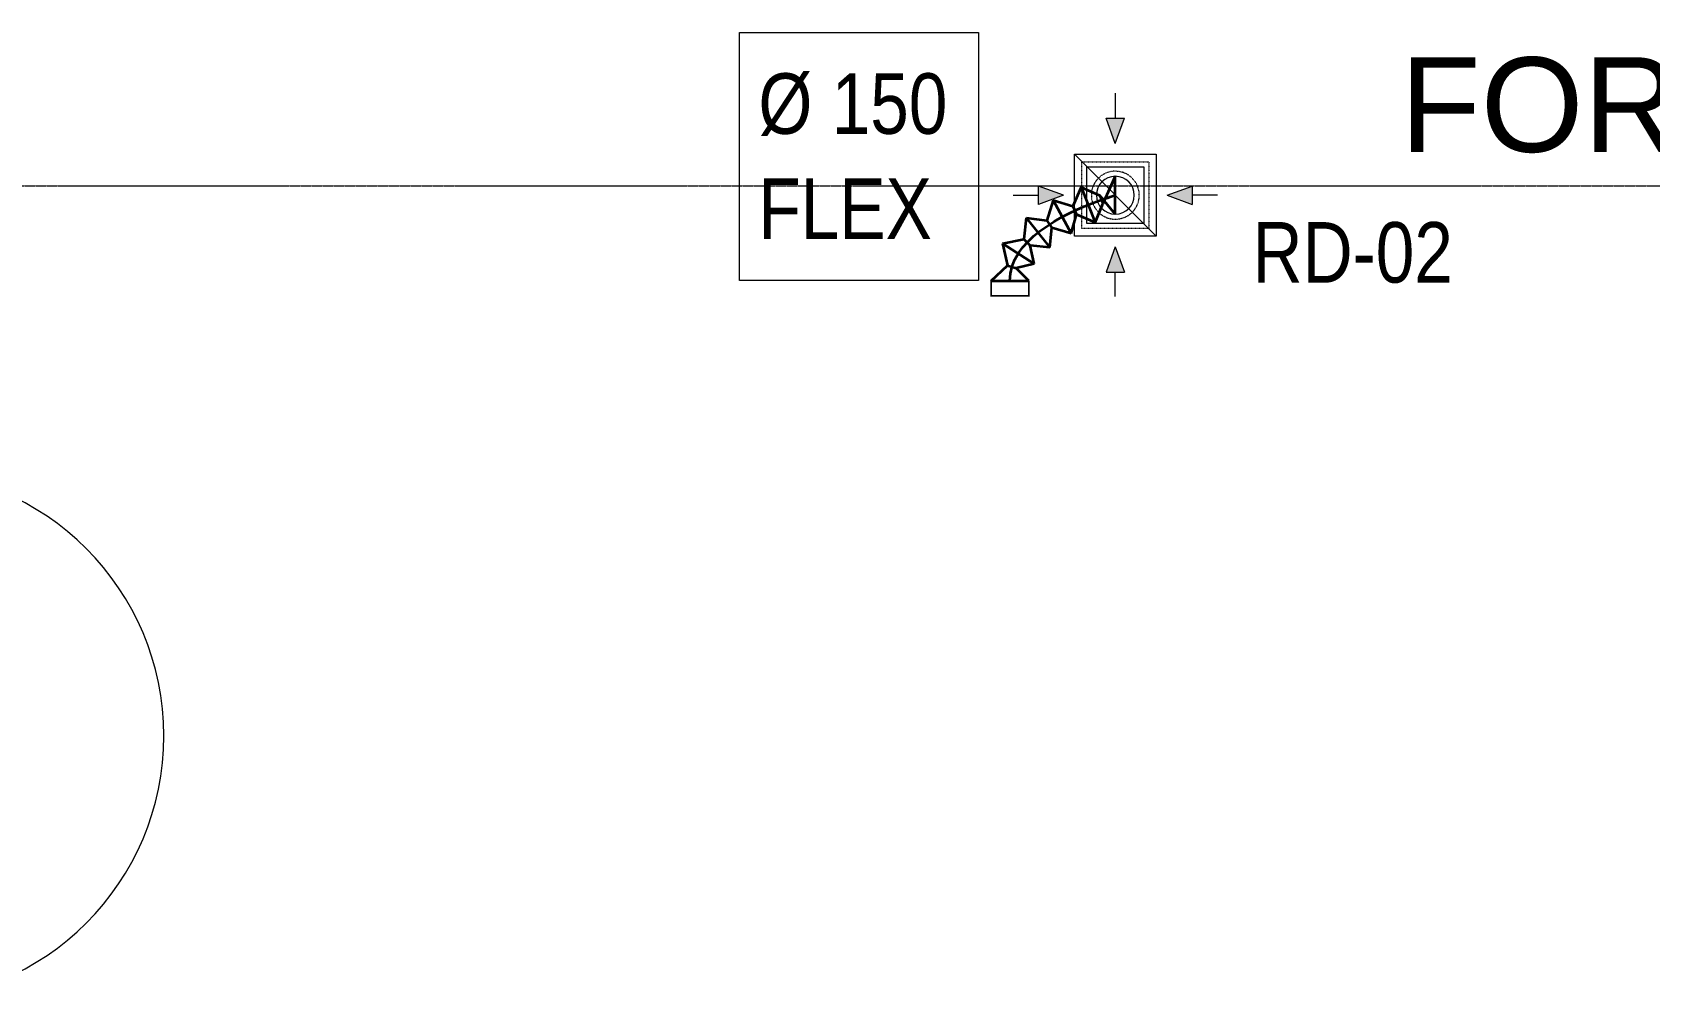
# Model space of a CAD drawing. Header units: inches. Extents: x -83664 to 20107, y -47222 to 19398.
# Drawn here: x -27444 to -21032, y -46204 to -42364 of the extents above; entities that cross this region are included whole.
import ezdxf

# ---------------------------------------------------------------- set-up
doc = ezdxf.new("R2010")
doc.units = ezdxf.units.IN
doc.header["$MEASUREMENT"] = 0
for name, pattern in [('AE7-LP-CENTER', [5.45, 3, -0.6, 1.25, -0.6]), ('Center', [29.999999, 12, -6, 6, -6]), ('Hidden 0_50', [1.0584, 0.5292, -0.5292])]:
    doc.linetypes.add(name, pattern=pattern)
for name, color, linetype, lineweight, true_color in [('A-ANNO-MATC', 1, 'AE7-LP-CENTER', 9, 0xff0000), ('G-ANNO-SYMB', 7, 'Continuous', 9, 0x0091c9), ('M-HVAC-DUCT', 7, 'Continuous', 9, 0xffe97f), ('M-HVAC-DUCT-PATT', 7, 'Continuous', 35, 0x007f00)]:
    doc.layers.add(name, color=color, linetype=linetype, lineweight=lineweight, true_color=true_color)
for name, color, linetype, lineweight in [('A-DETL-GENF', 7, 'Continuous', 9), ('G-ANNO-TEXT', 7, 'Continuous', 9), ('M-HVAC-CDFF', 7, 'Continuous', 9), ('M-HVAC-DUCT-CNTR', 7, 'Center', 9), ('S-GRID-IDEN', 7, 'Continuous', 9)]:
    doc.layers.add(name, color=color, linetype=linetype, lineweight=lineweight)
doc.styles.add('Arial Narrow_21', font='ARIALN.TTF', dxfattribs={"height": 240})
doc.styles.add('Arial_11', font='arial.ttf', dxfattribs={"height": 375})

# ---------------------------------------------------------------- blocks, each defined once
blk = doc.blocks.new('GCE-AT-Return Air Rectangular Diffuser - 225x225-V51-FIRST FLOOR AC CONDITIONING LAYOUT - PART A')
at = {"layer": 'A-DETL-GENF', "true_color": 0xff00ff}
for points in [[(0, 205), (36.4, 305), (-36.4, 305)], [(-305, -36.4), (-205, 0), (-305, 36.4)], [(305, -36.4), (305, 36.4), (205, 0)], [(36.4, -305), (0, -205), (-36.4, -305)]]:
    blk.add_hatch(color=6, dxfattribs=at).paths.add_polyline_path(points)
at = {"layer": 'A-DETL-GENF', "color": 6, "true_color": 0xff00ff}
for p, q in [((0, 405), (0, 305)), ((0, 205), (-36.4, 305)), ((-36.4, 305), (36.4, 305)), ((0, 205), (36.4, 305)), ((-162.5, 162.5), (162.5, 162.5)), ((-162.5, -162.5), (-162.5, 162.5)), ((-162.5, 162.5), (162.5, -162.5)), ((162.5, 162.5), (162.5, -162.5)), ((-205, 0), (-305, 36.4)), ((-305, -36.4), (-305, 36.4)), ((205, 0), (305, 36.4)), ((305, 36.4), (305, -36.4)), ((405, 0), (305, 0)), ((-405, 0), (-305, 0)), ((-205, 0), (-305, -36.4)), ((205, 0), (305, -36.4)), ((162.5, -162.5), (-162.5, -162.5)), ((0, -205), (-36.4, -305)), ((0, -205), (36.4, -305)), ((-36.4, -305), (36.4, -305)), ((0, -401.8), (0, -305))]:
    blk.add_line(p, q, dxfattribs=at)
blk = doc.blocks.new('M_Rectangular to Round Transition - Angle - 45 Degree-7597623-FIRST FLOOR AC CONDITIONING LAYOUT - PART A')
at = {"layer": 'M-HVAC-DUCT', "color": 6, "true_color": 0xff00ff}
for p, q in [((128193.7, 55474.5), (128418.7, 55474.5)), ((128193.7, 55249.5), (128193.7, 55474.5)), ((128418.7, 55474.5), (128418.7, 55249.5)), ((128418.7, 55249.5), (128193.7, 55249.5))]:
    blk.add_line(p, q, dxfattribs=at)
for start, end in [(90, 180), (0, 90), (180, 270), (270, 0)]:
    blk.add_arc((128306.2, 55362), 75, start, end, dxfattribs=at)
blk = doc.blocks.new('M_Rectangular to Round Transition - Angle - 45 Degree-7646591-FIRST FLOOR AC CONDITIONING LAYOUT - PART A')
at = {"layer": 'M-HVAC-DUCT', "color": 6, "true_color": 0xff00ff}
for p, q in [((0, 75), (60.4, 75)), ((60.4, 75), (0, 75)), ((0, 75), (0, -75)), ((0, -75), (0, 75)), ((60.4, 0), (60.4, 75)), ((60.4, 0), (60.4, 75)), ((60.4, -75), (60.4, 0)), ((60.4, -75), (60.4, 0)), ((0, -75), (60.4, -75)), ((60.4, -75), (0, -75))]:
    blk.add_line(p, q, dxfattribs=at)
blk = doc.blocks.new('TEMW-SMBZ-HO-BM-HVAC-00002_rvt-1-FIRST FLOOR AC CONDITIONING LAYOUT - PART A')
at = {"layer": 'M-HVAC-DUCT', "color": 6, "linetype": 'Hidden 0_50', "true_color": 0xff00ff}
for p, q in [((128173.7, 55229.5), (128173.7, 55494.5)), ((128173.7, 55494.5), (128438.7, 55494.5)), ((128438.7, 55494.5), (128438.7, 55229.5)), ((128438.7, 55229.5), (128173.7, 55229.5))]:
    blk.add_line(p, q, dxfattribs=at)
at = {"layer": 'M-HVAC-DUCT', "color": 6, "true_color": 0xff00ff}
for p, q in [((127963.4, 54962.7), (127813.4, 54962.7)), ((127813.4, 54962.7), (127963.4, 54962.7)), ((127813.4, 54960.2), (127813.4, 54962.7)), ((127813.4, 54960.2), (127813.4, 54962.7)), ((127963.4, 54962.7), (127963.4, 54960.2)), ((127963.4, 54960.2), (127963.4, 54962.7))]:
    blk.add_line(p, q, dxfattribs=at)
at = {"layer": 'M-HVAC-DUCT', "color": 6, "linetype": 'Hidden 0_50', "true_color": 0xff00ff}
for start, end in [(90, 180), (0, 90), (180, 270), (270, 0)]:
    blk.add_arc((128306.2, 55362), 95, start, end, dxfattribs=at)
at = {"layer": 'M-HVAC-DUCT-CNTR', "color": 6, "true_color": 0xff00ff}
blk.add_line((127888.4, 54962.7), (127888.4, 54960.2), dxfattribs=at)
at = {"layer": 'M-HVAC-DUCT-CNTR', "color": 6, "linetype": 'Continuous', "lineweight": 35, "true_color": 0xff00ff}
blk.add_open_spline([(127888.4, 55023), (127888.4, 55181.9), (128140.2, 55310.6), (128306.2, 55362), (128306.2, 55362)], degree=3, knots=[0, 0, 0, 0, 1.563624, 1.934837, 1.934837, 1.934837, 1.934837], dxfattribs=at)
at = {"layer": 'M-HVAC-DUCT-PATT', "color": 6, "true_color": 0xff00ff}
for p, q in [((128170.6, 55393.4), (128137.5, 55317.9)), ((128170.6, 55393.4), (128245, 55361.4)), ((128170.6, 55393.4), (128226.7, 55254.3)), ((128170.6, 55393.4), (128226.7, 55254.3)), ((128306.2, 55437), (128257, 55327.6)), ((128306.2, 55287), (128306.2, 55437)), ((128059.5, 55341.7), (128035.1, 55262.1)), ((128059.5, 55341.7), (128137.5, 55317.9)), ((128059.5, 55341.7), (128130.8, 55209.7)), ((128059.5, 55341.7), (128130.8, 55209.7)), ((128306.2, 55287), (128245, 55361.4)), ((128245, 55361.4), (128257, 55327.6)), ((127952.8, 55272.4), (127943, 55187.6)), ((127952.8, 55272.4), (128035.1, 55262.1)), ((127952.8, 55272.4), (128046.1, 55154.9)), ((127952.8, 55272.4), (128046.1, 55154.9)), ((128130.8, 55209.7), (128152.6, 55285.4)), ((128137.5, 55317.9), (128152.6, 55285.4)), ((128226.7, 55254.3), (128152.6, 55285.4)), ((128226.7, 55254.3), (128257, 55327.6)), ((128035.1, 55262.1), (128054.5, 55232)), ((128046.1, 55154.9), (128054.5, 55232)), ((128130.8, 55209.7), (128054.5, 55232)), ((127858.5, 55171.1), (127943, 55187.6)), ((127858.5, 55171.1), (127984.9, 55090.3)), ((127858.5, 55171.1), (127984.9, 55090.3)), ((127858.5, 55171.1), (127879, 55083.8)), ((127943, 55187.6), (127968.9, 55163)), ((128046.1, 55154.9), (127968.9, 55163)), ((127984.9, 55090.3), (127968.9, 55163)), ((127813.4, 55023), (127879, 55083.8)), ((127879, 55083.8), (127913.2, 55073.1)), ((127984.9, 55090.3), (127913.2, 55073.1)), ((127963.4, 55023), (127913.2, 55073.1)), ((127813.4, 55023), (127963.4, 55023)), ((127813.4, 55023), (127963.4, 55023))]:
    blk.add_line(p, q, dxfattribs=at)
at = {"layer": 'M-HVAC-CDFF', "color": 6, "linetype": 'Hidden 0_50', "lineweight": 9, "true_color": 0xff00ff}
blk.add_blockref('GCE-AT-Return Air Rectangular Diffuser - 225x225-V51-FIRST FLOOR AC CONDITIONING LAYOUT - PART A', (128306.2, 55362), dxfattribs=at)
at = {"layer": 'M-HVAC-DUCT', "color": 6, "linetype": 'Hidden 0_50', "lineweight": 9, "true_color": 0xff00ff}
blk.add_blockref('M_Rectangular to Round Transition - Angle - 45 Degree-7597623-FIRST FLOOR AC CONDITIONING LAYOUT - PART A', (0, 0), dxfattribs=at)
at = {"layer": 'M-HVAC-DUCT', "color": 6, "linetype": 'Hidden 0_50', "lineweight": 9, "true_color": 0xff00ff, "rotation": 90}
blk.add_blockref('M_Rectangular to Round Transition - Angle - 45 Degree-7646591-FIRST FLOOR AC CONDITIONING LAYOUT - PART A', (127888.4, 54962.7), dxfattribs=at)
blk = doc.blocks.new('TEMW-SMBZ-HO-BM-HVAC-00002_rvt-2-FIRST FLOOR AC CONDITIONING LAYOUT - PART A')
at = {"layer": 'M-HVAC-DUCT', "color": 6, "linetype": 'Hidden 0_50', "true_color": 0xff00ff}
for p, q in [((128173.7, 55229.5), (128173.7, 55494.5)), ((128173.7, 55494.5), (128438.7, 55494.5)), ((128438.7, 55494.5), (128438.7, 55229.5)), ((128438.7, 55229.5), (128173.7, 55229.5))]:
    blk.add_line(p, q, dxfattribs=at)
at = {"layer": 'M-HVAC-DUCT', "color": 6, "true_color": 0xff00ff}
for p, q in [((127963.4, 54962.7), (127813.4, 54962.7)), ((127813.4, 54962.7), (127963.4, 54962.7)), ((127813.4, 54960.2), (127813.4, 54962.7)), ((127813.4, 54960.2), (127813.4, 54962.7)), ((127963.4, 54962.7), (127963.4, 54960.2)), ((127963.4, 54960.2), (127963.4, 54962.7))]:
    blk.add_line(p, q, dxfattribs=at)
at = {"layer": 'M-HVAC-DUCT', "color": 6, "linetype": 'Hidden 0_50', "true_color": 0xff00ff}
for start, end in [(90, 180), (0, 90), (180, 270), (270, 0)]:
    blk.add_arc((128306.2, 55362), 95, start, end, dxfattribs=at)
at = {"layer": 'M-HVAC-DUCT-CNTR', "color": 6, "true_color": 0xff00ff}
blk.add_line((127888.4, 54962.7), (127888.4, 54960.2), dxfattribs=at)
at = {"layer": 'M-HVAC-DUCT-CNTR', "color": 6, "linetype": 'Continuous', "lineweight": 35, "true_color": 0xff00ff}
blk.add_open_spline([(127888.4, 55023), (127888.4, 55181.9), (128140.2, 55310.6), (128306.2, 55362), (128306.2, 55362)], degree=3, knots=[0, 0, 0, 0, 1.563624, 1.934837, 1.934837, 1.934837, 1.934837], dxfattribs=at)
at = {"layer": 'M-HVAC-DUCT-PATT', "color": 6, "true_color": 0xff00ff}
for p, q in [((128170.6, 55393.4), (128137.5, 55317.9)), ((128170.6, 55393.4), (128245, 55361.4)), ((128170.6, 55393.4), (128226.7, 55254.3)), ((128170.6, 55393.4), (128226.7, 55254.3)), ((128306.2, 55437), (128257, 55327.6)), ((128306.2, 55287), (128306.2, 55437)), ((128059.5, 55341.7), (128035.1, 55262.1)), ((128059.5, 55341.7), (128137.5, 55317.9)), ((128059.5, 55341.7), (128130.8, 55209.7)), ((128059.5, 55341.7), (128130.8, 55209.7)), ((128306.2, 55287), (128245, 55361.4)), ((128245, 55361.4), (128257, 55327.6)), ((127952.8, 55272.4), (127943, 55187.6)), ((127952.8, 55272.4), (128035.1, 55262.1)), ((127952.8, 55272.4), (128046.1, 55154.9)), ((127952.8, 55272.4), (128046.1, 55154.9)), ((128130.8, 55209.7), (128152.6, 55285.4)), ((128137.5, 55317.9), (128152.6, 55285.4)), ((128226.7, 55254.3), (128152.6, 55285.4)), ((128226.7, 55254.3), (128257, 55327.6)), ((128035.1, 55262.1), (128054.5, 55232)), ((128046.1, 55154.9), (128054.5, 55232)), ((128130.8, 55209.7), (128054.5, 55232)), ((127858.5, 55171.1), (127943, 55187.6)), ((127858.5, 55171.1), (127984.9, 55090.3)), ((127858.5, 55171.1), (127984.9, 55090.3)), ((127858.5, 55171.1), (127879, 55083.8)), ((127943, 55187.6), (127968.9, 55163)), ((128046.1, 55154.9), (127968.9, 55163)), ((127984.9, 55090.3), (127968.9, 55163)), ((127813.4, 55023), (127879, 55083.8)), ((127879, 55083.8), (127913.2, 55073.1)), ((127984.9, 55090.3), (127913.2, 55073.1)), ((127963.4, 55023), (127913.2, 55073.1)), ((127813.4, 55023), (127963.4, 55023)), ((127813.4, 55023), (127963.4, 55023))]:
    blk.add_line(p, q, dxfattribs=at)
at = {"layer": 'M-HVAC-CDFF', "color": 6, "linetype": 'Hidden 0_50', "lineweight": 9, "true_color": 0xff00ff}
blk.add_blockref('GCE-AT-Return Air Rectangular Diffuser - 225x225-V51-FIRST FLOOR AC CONDITIONING LAYOUT - PART A', (128306.2, 55362), dxfattribs=at)
at = {"layer": 'M-HVAC-DUCT', "color": 6, "linetype": 'Hidden 0_50', "lineweight": 9, "true_color": 0xff00ff}
blk.add_blockref('M_Rectangular to Round Transition - Angle - 45 Degree-7597623-FIRST FLOOR AC CONDITIONING LAYOUT - PART A', (0, 0), dxfattribs=at)
at = {"layer": 'M-HVAC-DUCT', "color": 6, "linetype": 'Hidden 0_50', "lineweight": 9, "true_color": 0xff00ff, "rotation": 90}
blk.add_blockref('M_Rectangular to Round Transition - Angle - 45 Degree-7646591-FIRST FLOOR AC CONDITIONING LAYOUT - PART A', (127888.4, 54962.7), dxfattribs=at)
blk = doc.blocks.new('Grid - Grid Head-AE7-24584-FIRST FLOOR AC CONDITIONING LAYOUT - PART A')
at = {"layer": 'S-GRID-IDEN', "color": 9, "true_color": 0xbbbbbb}
for start, end in [(360, 180), (180, 360)]:
    blk.add_arc((0, 0), 7, start, end, dxfattribs=at)

msp = doc.modelspace()

# ---------------------------------------------------------------- linework, layer by layer
at = {"layer": 'A-ANNO-MATC'}
msp.add_line((-79564.5, -42973.2), (20076.9, -42973.2), dxfattribs=at)
at = {"layer": 'G-ANNO-TEXT', "flags": 128}
msp.add_lwpolyline([(-24640.4, -42364.5), (-23693.2, -42364.5), (-23693.2, -43348.5), (-24640.4, -43348.5)], close=True, dxfattribs=at)

# ---------------------------------------------------------------- block references
at = {"lineweight": 5}
for name in ['TEMW-SMBZ-HO-BM-HVAC-00002_rvt-1-FIRST FLOOR AC CONDITIONING LAYOUT - PART A', 'TEMW-SMBZ-HO-BM-HVAC-00002_rvt-2-FIRST FLOOR AC CONDITIONING LAYOUT - PART A']:
    msp.add_blockref(name, (-151456.7, -98372.2), dxfattribs=at)
at = {"layer": 'S-GRID-IDEN', "color": 9, "true_color": 0xbbbbbb, "xscale": 149.9999999999999, "yscale": 149.9999999999999, "zscale": 149.9999999999999}
msp.add_blockref('Grid - Grid Head-AE7-24584-FIRST FLOOR AC CONDITIONING LAYOUT - PART A', (-27972.3, -45153.7), dxfattribs=at)

# ---------------------------------------------------------------- texts
at = {"layer": 'G-ANNO-TEXT', "char_height": 240, "attachment_point": 1, "style": 'Arial Narrow_21'}
for s, insert, width in [('Ø 150', (-24565.4, -42526.9), 937.974), ('FLEX', (-24565.4, -42943.6), 865.822), ('RD-02', (-22606.5, -43116.8), 1010.126)]:
    msp.add_mtext(s, dxfattribs=dict(at, insert=insert, width=width))

# ---------------------------------------------------------------- next in the draw order: texts
at = {"layer": 'G-ANNO-SYMB', "color": 7, "insert": (-22021.9, -42463.5), "char_height": 375, "width": 20815.816, "attachment_point": 1, "style": 'Arial_11', "bg_fill": 3, "box_fill_scale": 1.25, "bg_fill_color": 256, "bg_fill_true_color": 13158600, "bg_fill_transparency": 0}
msp.add_mtext('FOR CONTINUATION REFER :TEMW-SMBZH-HO-SD-ME-AC-FF-100 C', dxfattribs=at)

doc.saveas('drawing.dxf')
